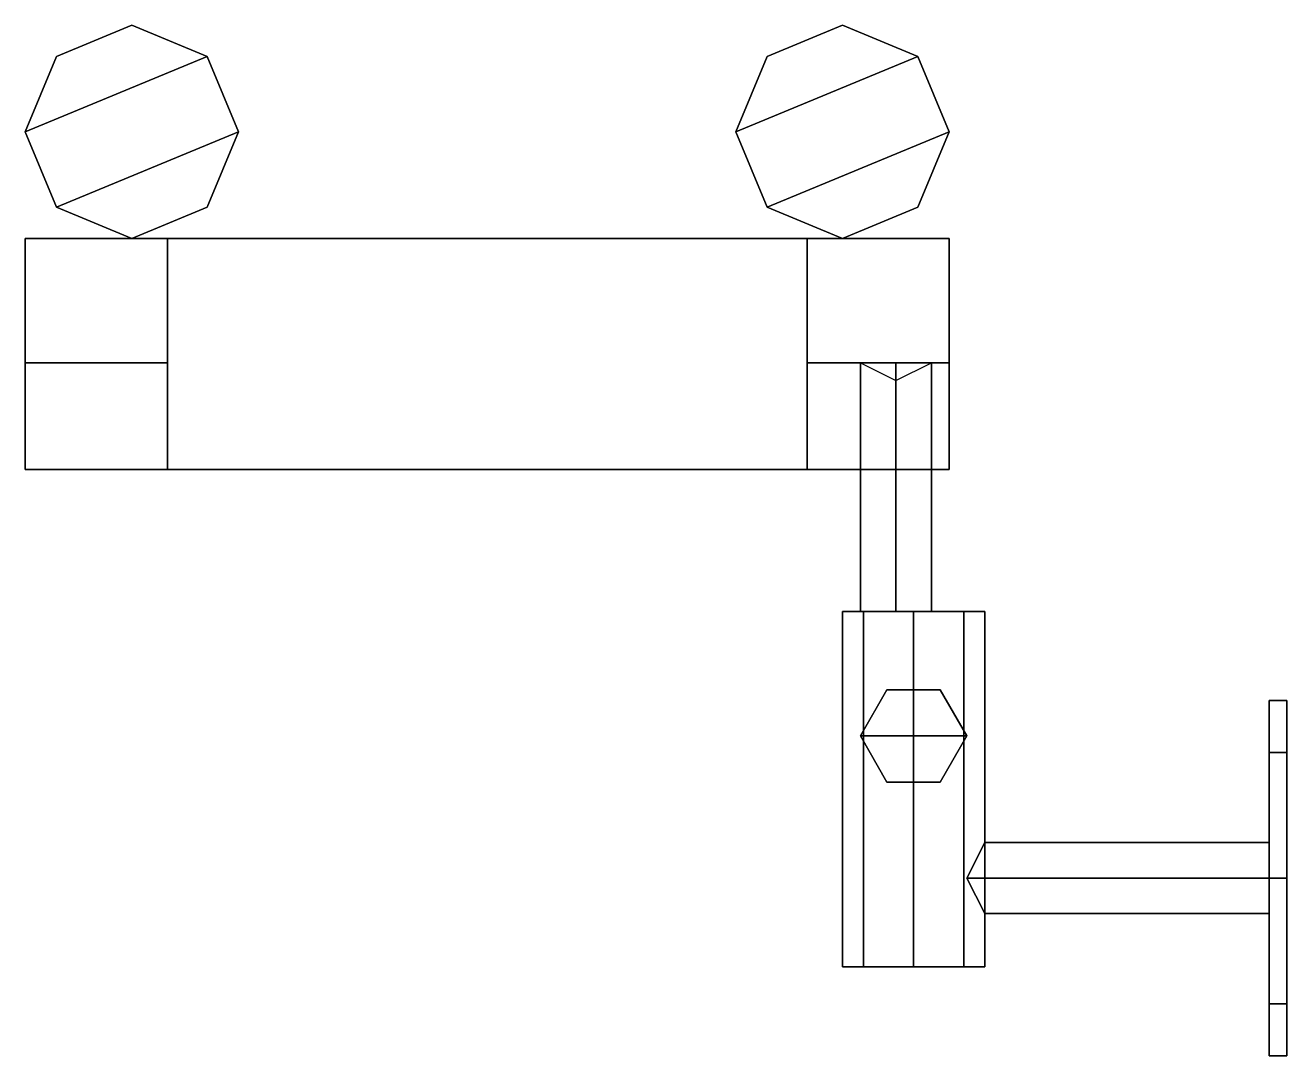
# Model space of a CAD drawing. Extents: x -0.26 to 0.45, y -0.37 to 0.21.
import ezdxf

# ---------------------------------------------------------------- set-up
doc = ezdxf.new("R2010")
doc.units = 0
doc.layers.add('TURRET', color=2, linetype='CONTINUOUS')

msp = doc.modelspace()

# ---------------------------------------------------------------- linework, layer by layer
at = {"layer": 'TURRET'}
for points in [[(-0.2, 0.21, 0.96), (-0.24243, 0.19243, 0.96), (-0.26, 0.15, 0.96), (-0.15757, 0.19243, 0.96)], [(-0.2, 0.21, 0.46), (-0.24243, 0.19243, 0.46), (-0.24243, 0.19243, 0.96), (-0.2, 0.21, 0.96)], [(-0.15757, 0.19243, 0.46), (-0.2, 0.21, 0.46), (-0.2, 0.21, 0.96), (-0.15757, 0.19243, 0.96)], [(0.2, 0.21, 0.96), (0.15757, 0.19243, 0.96), (0.14, 0.15, 0.96), (0.24243, 0.19243, 0.96)], [(0.2, 0.21, 0.46), (0.15757, 0.19243, 0.46), (0.15757, 0.19243, 0.96), (0.2, 0.21, 0.96)], [(0.24243, 0.19243, 0.46), (0.2, 0.21, 0.46), (0.2, 0.21, 0.96), (0.24243, 0.19243, 0.96)], [(-0.24243, 0.19243, 0.46), (-0.26, 0.15, 0.46), (-0.26, 0.15, 0.96), (-0.24243, 0.19243, 0.96)], [(-0.15757, 0.19243, 0.96), (-0.26, 0.15, 0.96), (-0.24243, 0.10757, 0.96), (-0.14, 0.15, 0.96)], [(-0.14, 0.15, 0.46), (-0.15757, 0.19243, 0.46), (-0.15757, 0.19243, 0.96), (-0.14, 0.15, 0.96)], [(0.15757, 0.19243, 0.46), (0.14, 0.15, 0.46), (0.14, 0.15, 0.96), (0.15757, 0.19243, 0.96)], [(0.24243, 0.19243, 0.96), (0.14, 0.15, 0.96), (0.15757, 0.10757, 0.96), (0.26, 0.15, 0.96)], [(0.26, 0.15, 0.46), (0.24243, 0.19243, 0.46), (0.24243, 0.19243, 0.96), (0.26, 0.15, 0.96)], [(-0.26, 0.15, 0.46), (-0.24243, 0.10757, 0.46), (-0.24243, 0.10757, 0.96), (-0.26, 0.15, 0.96)], [(-0.14, 0.15, 0.96), (-0.24243, 0.10757, 0.96), (-0.2, 0.09, 0.96), (-0.15757, 0.10757, 0.96)], [(-0.15757, 0.10757, 0.46), (-0.14, 0.15, 0.46), (-0.14, 0.15, 0.96), (-0.15757, 0.10757, 0.96)], [(0.14, 0.15, 0.46), (0.15757, 0.10757, 0.46), (0.15757, 0.10757, 0.96), (0.14, 0.15, 0.96)], [(0.26, 0.15, 0.96), (0.15757, 0.10757, 0.96), (0.2, 0.09, 0.96), (0.24243, 0.10757, 0.96)], [(0.24243, 0.10757, 0.46), (0.26, 0.15, 0.46), (0.26, 0.15, 0.96), (0.24243, 0.10757, 0.96)], [(-0.24243, 0.10757, 0.46), (-0.2, 0.09, 0.46), (-0.2, 0.09, 0.96), (-0.24243, 0.10757, 0.96)], [(-0.2, 0.09, 0.46), (-0.15757, 0.10757, 0.46), (-0.15757, 0.10757, 0.96), (-0.2, 0.09, 0.96)], [(0.15757, 0.10757, 0.46), (0.2, 0.09, 0.46), (0.2, 0.09, 0.96), (0.15757, 0.10757, 0.96)], [(0.2, 0.09, 0.46), (0.24243, 0.10757, 0.46), (0.24243, 0.10757, 0.96), (0.2, 0.09, 0.96)], [(-0.26, 0.09, 0.79), (0.26, 0.09, 0.79), (0.26, 0.09, 0.73), (-0.26, 0.09, 0.73)], [(0.26, 0.09, 0.73), (0.26, -0.04, 0.73), (-0.26, -0.04, 0.73), (-0.26, 0.09, 0.73)], [(-0.26, 0.09, 0.73), (-0.26, -0.04, 0.73), (-0.26, -0.04, 0.79), (-0.26, 0.09, 0.79)], [(-0.18, 0.09, 1), (-0.18, 0.09, 0.79), (-0.26, 0.09, 0.79), (-0.26, 0.09, 1)], [(-0.26, 0.09, 0.79), (-0.26, -0.04, 0.79), (-0.26, 0.02, 1), (-0.26, 0.09, 1)], [(-0.26, 0.09, 1), (-0.26, 0.02, 1), (-0.18, 0.02, 1), (-0.18, 0.09, 1)], [(-0.18, -0.04, 0.79), (0.18, -0.04, 0.79), (0.18, 0.09, 0.79), (-0.18, 0.09, 0.79)], [(-0.18, 0.02, 1), (-0.18, -0.04, 0.79), (-0.18, 0.09, 0.79), (-0.18, 0.09, 1)], [(0.18, 0.09, 0.79), (0.18, -0.04, 0.79), (0.18, 0.02, 1), (0.18, 0.09, 1)], [(0.26, 0.09, 1), (0.26, 0.09, 0.79), (0.18, 0.09, 0.79), (0.18, 0.09, 1)], [(0.18, 0.09, 1), (0.18, 0.02, 1), (0.26, 0.02, 1), (0.26, 0.09, 1)], [(0.26, 0.02, 1), (0.26, -0.04, 0.79), (0.26, 0.09, 0.79), (0.26, 0.09, 1)], [(0.26, 0.09, 0.79), (0.26, -0.04, 0.79), (0.26, -0.04, 0.73), (0.26, 0.09, 0.73)], [(-0.26, 0.02, 1), (-0.26, -0.04, 0.79), (-0.18, -0.04, 0.79), (-0.18, 0.02, 1)], [(0.18, 0.02, 1), (0.18, -0.04, 0.79), (0.26, -0.04, 0.79), (0.26, 0.02, 1)], [(0.21, 0.02, 0.98), (0.23, 0.01, 0.96), (0.23, -0.12, 0.96), (0.21, -0.12, 0.98)], [(0.23, 0.02, 1), (0.21, 0.02, 0.98), (0.21, -0.12, 0.98), (0.23, -0.12, 1)], [(0.23, 0.01, 0.96), (0.25, 0.02, 0.98), (0.25, -0.12, 0.98), (0.23, -0.12, 0.96)], [(0.25, 0.02, 0.98), (0.23, 0.02, 1), (0.23, -0.12, 1), (0.25, -0.12, 0.98)], [(-0.26, -0.04, 0.73), (0.26, -0.04, 0.73), (0.26, -0.04, 0.79), (-0.26, -0.04, 0.79)], [(0.21172, -0.12, 1.00828), (0.2, -0.12, 0.98), (0.2, -0.32, 0.98), (0.21172, -0.32, 1.00828)], [(0.2, -0.12, 0.98), (0.21172, -0.12, 0.95172), (0.21172, -0.32, 0.95172), (0.2, -0.32, 0.98)], [(0.26828, -0.12, 1.00828), (0.2, -0.12, 0.98), (0.21172, -0.12, 1.00828), (0.24, -0.12, 1.02)], [(0.28, -0.12, 0.98), (0.21172, -0.12, 0.95172), (0.2, -0.12, 0.98), (0.26828, -0.12, 1.00828)], [(0.24, -0.12, 1.02), (0.21172, -0.12, 1.00828), (0.21172, -0.32, 1.00828), (0.24, -0.32, 1.02)], [(0.21172, -0.12, 0.95172), (0.24, -0.12, 0.94), (0.24, -0.32, 0.94), (0.21172, -0.32, 0.95172)], [(0.26828, -0.12, 0.95172), (0.24, -0.12, 0.94), (0.21172, -0.12, 0.95172), (0.28, -0.12, 0.98)], [(0.26828, -0.12, 1.00828), (0.24, -0.12, 1.02), (0.24, -0.32, 1.02), (0.26828, -0.32, 1.00828)], [(0.24, -0.12, 0.94), (0.26828, -0.12, 0.95172), (0.26828, -0.32, 0.95172), (0.24, -0.32, 0.94)], [(0.28, -0.12, 0.98), (0.26828, -0.12, 1.00828), (0.26828, -0.32, 1.00828), (0.28, -0.32, 0.98)], [(0.26828, -0.12, 0.95172), (0.28, -0.12, 0.98), (0.28, -0.32, 0.98), (0.26828, -0.32, 0.95172)], [(0.225, -0.16402, 1.01), (0.21, -0.19, 1), (0.21, -0.19, 1.42), (0.225, -0.16402, 1.42)], [(0.255, -0.16402, 1.42), (0.225, -0.16402, 1.42), (0.21, -0.19, 1.42), (0.27, -0.19, 1.42)], [(0.255, -0.16402, 1.01), (0.225, -0.16402, 1.01), (0.225, -0.16402, 1.42), (0.255, -0.16402, 1.42)], [(0.27, -0.19, 1), (0.255, -0.16402, 1.01), (0.255, -0.16402, 1.42), (0.27, -0.19, 1.42)], [(0.45, -0.19929, 1.05071), (0.45, -0.17, 0.98), (0.44, -0.17, 0.98), (0.44, -0.19929, 1.05071)], [(0.45, -0.17, 0.98), (0.45, -0.19929, 0.90929), (0.44, -0.19929, 0.90929), (0.44, -0.17, 0.98)], [(0.44, -0.27, 1.08), (0.44, -0.19929, 1.05071), (0.44, -0.17, 0.98), (0.44, -0.34071, 1.05071)], [(0.44, -0.34071, 1.05071), (0.44, -0.17, 0.98), (0.44, -0.19929, 0.90929), (0.44, -0.37, 0.98)], [(0.45, -0.34071, 1.05071), (0.45, -0.17, 0.98), (0.45, -0.19929, 1.05071), (0.45, -0.27, 1.08)], [(0.45, -0.37, 0.98), (0.45, -0.19929, 0.90929), (0.45, -0.17, 0.98), (0.45, -0.34071, 1.05071)], [(0.21, -0.19, 1), (0.225, -0.21598, 1.01), (0.225, -0.21598, 1.42), (0.21, -0.19, 1.42)], [(0.27, -0.19, 1.42), (0.21, -0.19, 1.42), (0.225, -0.21598, 1.42), (0.255, -0.21598, 1.42)], [(0.255, -0.21598, 1.01), (0.27, -0.19, 1), (0.27, -0.19, 1.42), (0.255, -0.21598, 1.42)], [(0.45, -0.27, 1.08), (0.45, -0.19929, 1.05071), (0.44, -0.19929, 1.05071), (0.44, -0.27, 1.08)], [(0.45, -0.19929, 0.90929), (0.45, -0.27, 0.88), (0.44, -0.27, 0.88), (0.44, -0.19929, 0.90929)], [(0.44, -0.37, 0.98), (0.44, -0.19929, 0.90929), (0.44, -0.27, 0.88), (0.44, -0.34071, 0.90929)], [(0.45, -0.34071, 0.90929), (0.45, -0.27, 0.88), (0.45, -0.19929, 0.90929), (0.45, -0.37, 0.98)], [(0.225, -0.21598, 1.01), (0.255, -0.21598, 1.01), (0.255, -0.21598, 1.42), (0.225, -0.21598, 1.42)], [(0.44, -0.27, 1), (0.44, -0.25, 0.98), (0.28, -0.25, 0.98), (0.27, -0.27, 1)], [(0.44, -0.25, 0.98), (0.44, -0.27, 0.96), (0.27, -0.27, 0.96), (0.28, -0.25, 0.98)], [(0.44, -0.29, 0.98), (0.44, -0.27, 1), (0.27, -0.27, 1), (0.28, -0.29, 0.98)], [(0.44, -0.27, 0.96), (0.44, -0.29, 0.98), (0.28, -0.29, 0.98), (0.27, -0.27, 0.96)], [(0.45, -0.34071, 1.05071), (0.45, -0.27, 1.08), (0.44, -0.27, 1.08), (0.44, -0.34071, 1.05071)], [(0.45, -0.27, 0.88), (0.45, -0.34071, 0.90929), (0.44, -0.34071, 0.90929), (0.44, -0.27, 0.88)], [(0.24, -0.32, 1.02), (0.21172, -0.32, 1.00828), (0.2, -0.32, 0.98), (0.26828, -0.32, 1.00828)], [(0.26828, -0.32, 1.00828), (0.2, -0.32, 0.98), (0.21172, -0.32, 0.95172), (0.28, -0.32, 0.98)], [(0.28, -0.32, 0.98), (0.21172, -0.32, 0.95172), (0.24, -0.32, 0.94), (0.26828, -0.32, 0.95172)], [(0.45, -0.37, 0.98), (0.45, -0.34071, 1.05071), (0.44, -0.34071, 1.05071), (0.44, -0.37, 0.98)], [(0.45, -0.34071, 0.90929), (0.45, -0.37, 0.98), (0.44, -0.37, 0.98), (0.44, -0.34071, 0.90929)]]:
    msp.add_3dface(points, dxfattribs=at)

doc.saveas('drawing.dxf')
